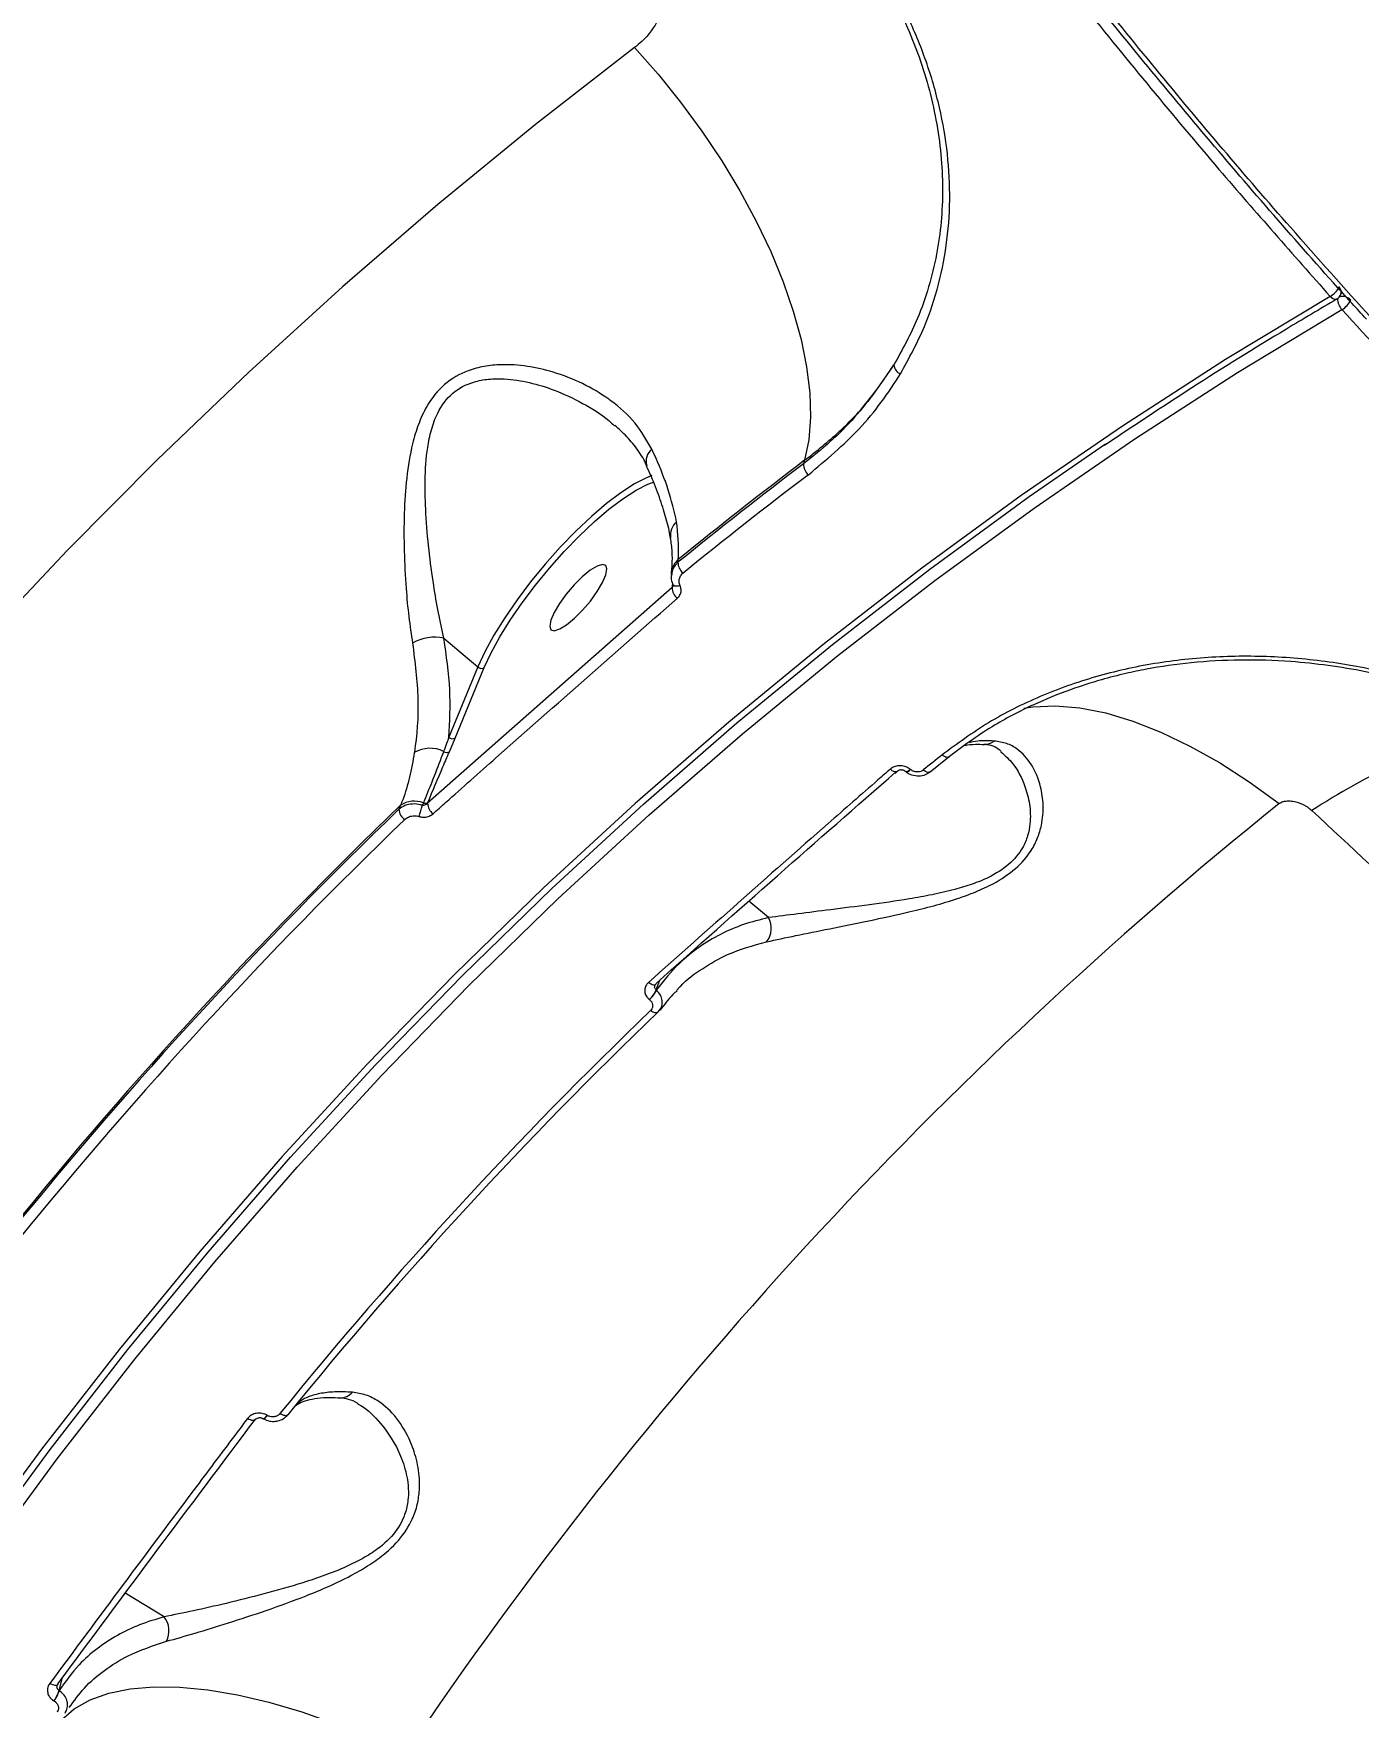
# Model space of a CAD drawing. Header units: millimetres. Extents: x -4335 to 4318, y -3792 to 3101.
# Drawn here: x 1162.6 to 1303.6, y 651.2 to 829.3 of the extents above; entities that cross this region are included whole.
import ezdxf

# ---------------------------------------------------------------- set-up
doc = ezdxf.new("R2010")
doc.units = ezdxf.units.MM
doc.layers.add('DIKOM_ОБЪЕКТ', color=7, linetype='Continuous')
doc.layers.add('DIKOM_РАЗМЕР_ОБЪЕКТА', color=7, linetype='Continuous')
doc.styles.add('style1', font='arial.ttf', dxfattribs={"width": 0.8})
doc.dimstyles.new('1-50', dxfattribs={"dimtxt": 300, "dimasz": 200, "dimexe": 100, "dimexo": 0, "dimgap": 100, "dimtad": 1, "dimtxsty": 'style1', "dimcen": 200, "dimclrd": 7, "dimclre": 7, "dimclrt": 7, "dimadec": 1, "dimazin": 2, "dimtfac": 1, "dimtmove": 0, "dimatfit": 2, "dimfxl": 0, "dimlwd": 25, "dimlwe": 18, "dimarcsym": 0})

# ---------------------------------------------------------------- blocks, each defined once
blk = doc.blocks.new('*D3')
at = {"layer": 'Defpoints', "color": 0, "transparency": 16777216}
for p in [(-2375.87, 1532.76), (1667.44, 1532.76), (-1786.5, -1525.94)]:
    blk.add_point(p, dxfattribs=at)
at = {"layer": 'DIKOM_РАЗМЕР_ОБЪЕКТА', "color": 7, "lineweight": 18, "transparency": 16777216}
for p, q in [((1667.44, 1532.76), (-2475.87, 1532.76)), ((-1786.5, -1525.94), (-2475.87, -1525.94))]:
    blk.add_line(p, q, dxfattribs=at)
at = {"layer": 'DIKOM_РАЗМЕР_ОБЪЕКТА', "color": 7, "lineweight": 25, "transparency": 16777216}
blk.add_line((-2375.87, -1325.94), (-2375.87, 1332.76), dxfattribs=at)
at = {"layer": 'DIKOM_РАЗМЕР_ОБЪЕКТА', "color": 7, "transparency": 16777216}
for points in [[(-2409.21, 1332.76), (-2342.54, 1332.76), (-2375.87, 1532.76)], [(-2409.21, -1325.94), (-2342.54, -1325.94), (-2375.87, -1525.94)]]:
    blk.add_solid(points, dxfattribs=at)
at = {"layer": 'DIKOM_РАЗМЕР_ОБЪЕКТА', "color": 7, "transparency": 16777216, "insert": (-2629.15, -119.32), "char_height": 300, "attachment_point": 5, "rotation": 90, "style": 'style1'}
blk.add_mtext('3050', dxfattribs=at)

msp = doc.modelspace()

# ---------------------------------------------------------------- linework, layer by layer
at = {"layer": 'DIKOM_ОБЪЕКТ', "color": 7, "linetype": 'Continuous', "lineweight": 15}
for p, q in [((1301.826, 801.805), (1301.747, 801.566)), ((1244.696, 783.881), (1244.575, 783.508)), ((1231.217, 773.03), (1231.246, 773.33)), ((1230.52, 771.728), (1230.545, 771.977)), ((1230.589, 770.349), (1204.571, 747.395)), ((1230.606, 770.512), (1230.589, 770.349)), ((1230.635, 770.813), (1230.606, 770.512)), ((1206.3, 764.962), (1209.931, 761.9)), ((1209.931, 761.9), (1206.837, 754.415)), ((1207.518, 754.338), (1210.612, 761.824)), ((1206.894, 752.876), (1207.518, 754.338)), ((1263.767, 753.675), (1263.818, 753.673)), ((1260.061, 752.328), (1258.057, 750.718)), ((1254.585, 750.812), (1254.32, 750.581)), ((1254.594, 750.836), (1254.576, 750.821)), ((1255.959, 750.989), (1255.939, 751.005)), ((1201.702, 747.185), (1201.53, 746.755)), ((1204.13, 747.435), (1204.025, 747.181)), ((1204.571, 747.395), (1204.604, 747.475)), ((1240.842, 735.232), (1238.756, 736.991)), ((1228.893, 727.548), (1229.292, 728.593)), ((1228.913, 727.532), (1228.893, 727.548)), ((1231.075, 727.465), (1231.419, 727.859)), ((1228.173, 726.522), (1228.193, 726.506)), ((1229.103, 725.2), (1229.263, 725.405)), ((1195.234, 684.159), (1195.294, 684.157)), ((1187.52, 682.281), (1187.498, 682.295)), ((1187.054, 681.912), (1187.032, 681.926)), ((1176.54, 660.857), (1172.413, 663.375)), ((1165.361, 653.023), (1165.733, 654.391)), ((1164.811, 651.917), (1164.834, 651.904)), ((1165.384, 653.01), (1165.361, 653.023))]:
    msp.add_line(p, q, dxfattribs=at)
at = {"layer": 'DIKOM_ОБЪЕКТ', "color": 7, "linetype": 'Continuous', "lineweight": 15, "flags": 128}
for points in [[(1226.606, 827.787), (1216.048, 819.59), (1205.683, 811.1), (1195.516, 802.323), (1185.554, 793.264), (1175.802, 783.927), (1166.266, 774.318), (1156.949, 764.441), (1147.858, 754.303), (1138.998, 743.908), (1130.373, 733.263), (1121.989, 722.374), (1113.849, 711.246), (1105.958, 699.885), (1098.321, 688.298)], [(1226.606, 827.787), (1229.11, 824.955), (1231.504, 821.987), (1233.764, 818.909), (1235.87, 815.75), (1237.803, 812.539), (1239.546, 809.305), (1241.082, 806.077), (1242.397, 802.884), (1243.479, 799.757), (1244.32, 796.724), (1244.91, 793.811), (1245.244, 791.046), (1245.32, 788.454), (1245.137, 786.059), (1244.696, 783.881)], [(1300.609, 801.318), (1289.474, 794.589), (1278.519, 787.527), (1267.75, 780.136), (1257.174, 772.422), (1246.798, 764.39), (1236.63, 756.044), (1226.675, 747.391), (1216.94, 738.435), (1207.432, 729.184), (1198.156, 719.642), (1189.12, 709.816), (1180.329, 699.713), (1171.788, 689.339), (1163.503, 678.701), (1155.48, 667.806), (1147.723, 656.661), (1140.239, 645.274), (1133.032, 633.651), (1126.106, 621.801), (1119.466, 609.732), (1113.117, 597.45)], [(1114.939, 596.664), (1121.27, 608.908), (1127.889, 620.942), (1134.794, 632.756), (1141.98, 644.344), (1149.442, 655.697), (1157.175, 666.808), (1165.174, 677.671), (1173.434, 688.276), (1181.949, 698.619), (1190.714, 708.692), (1199.724, 718.488), (1208.971, 728.001), (1218.45, 737.225), (1228.156, 746.153), (1238.081, 754.781), (1248.219, 763.101), (1258.563, 771.11), (1269.107, 778.8), (1279.844, 786.169), (1290.767, 793.21), (1301.868, 799.919)], [(1301.302, 801.018), (1301.216, 800.987), (1301.109, 800.989), (1300.99, 801.024), (1300.864, 801.093), (1300.735, 801.192), (1300.609, 801.318)], [(1114.053, 597.445), (1120.398, 609.719), (1127.034, 621.781), (1133.955, 633.624), (1141.158, 645.239), (1148.638, 656.619), (1156.389, 667.757), (1164.407, 678.645), (1172.687, 689.276), (1181.222, 699.643), (1190.008, 709.74), (1199.039, 719.559), (1208.308, 729.095), (1217.81, 738.341), (1227.539, 747.291), (1237.488, 755.939), (1247.65, 764.279), (1258.019, 772.306), (1268.588, 780.015), (1276.707, 785.629)], [(1228.43, 782.254), (1227.867, 782.029), (1226.576, 781.362), (1225.147, 780.436), (1223.61, 779.273), (1222, 777.899), (1220.351, 776.342), (1218.701, 774.638), (1217.084, 772.823), (1215.536, 770.938), (1214.092, 769.023), (1212.782, 767.122), (1211.637, 765.274), (1210.679, 763.521), (1209.931, 761.9)], [(1210.612, 761.824), (1211.337, 763.395), (1212.265, 765.095), (1213.377, 766.886), (1214.646, 768.731), (1216.047, 770.587), (1217.547, 772.415), (1219.115, 774.175), (1220.716, 775.828), (1222.315, 777.337), (1223.876, 778.67), (1225.366, 779.798), (1226.752, 780.695), (1228.004, 781.343), (1228.678, 781.605)], [(1220.197, 767.075), (1221.065, 767.94), (1221.897, 768.914), (1222.625, 769.918), (1223.19, 770.871), (1223.546, 771.695), (1223.666, 772.325), (1223.538, 772.708), (1223.174, 772.815), (1222.603, 772.635), (1221.871, 772.184), (1221.037, 771.499), (1220.169, 770.634), (1219.338, 769.66), (1218.61, 768.656), (1218.045, 767.703), (1217.688, 766.878), (1217.568, 766.249), (1217.696, 765.865), (1218.06, 765.759), (1218.631, 765.939), (1219.364, 766.39), (1220.197, 767.075)], [(1231.448, 770.542), (1231.287, 770.508), (1231.137, 770.491), (1231.002, 770.492), (1230.886, 770.511), (1230.793, 770.547), (1230.727, 770.599), (1230.696, 770.648)], [(1268.032, 757.52), (1268.983, 757.66), (1271.401, 757.764), (1273.993, 757.545), (1276.74, 757.002), (1279.619, 756.141), (1282.608, 754.967), (1285.685, 753.491), (1288.824, 751.724), (1292.002, 749.679), (1295.194, 747.372)], [(1255.414, 750.788), (1255.417, 750.786), (1255.469, 750.765), (1255.537, 750.767), (1255.622, 750.794), (1255.719, 750.844), (1255.826, 750.915), (1255.939, 751.005)], [(1255.435, 750.771), (1255.437, 750.769), (1255.489, 750.748), (1255.557, 750.751), (1255.642, 750.778), (1255.739, 750.827), (1255.846, 750.898), (1255.959, 750.989)], [(1258.057, 750.718), (1258.051, 750.713), (1257.98, 750.677), (1257.893, 750.664), (1257.792, 750.675), (1257.681, 750.709), (1257.563, 750.765), (1257.442, 750.843), (1257.319, 750.938)], [(1228.827, 728.116), (1228.799, 728.095), (1228.715, 728.063), (1228.61, 728.061), (1228.488, 728.088), (1228.355, 728.143), (1228.214, 728.225), (1228.072, 728.33)], [(1228.895, 728.241), (1228.86, 728.155), (1228.827, 728.116)], [(1229.103, 725.2), (1229.052, 725.143), (1228.981, 725.108), (1228.893, 725.094), (1228.79, 725.103), (1228.676, 725.134), (1228.553, 725.186), (1228.425, 725.258), (1228.296, 725.348)], [(1187.031, 681.926), (1187.047, 681.92), (1187.096, 681.922), (1187.158, 681.95), (1187.231, 682.004), (1187.314, 682.081), (1187.404, 682.179), (1187.498, 682.295)], [(1189.699, 682.354), (1189.651, 682.301), (1189.581, 682.267), (1189.492, 682.252), (1189.387, 682.258), (1189.268, 682.284), (1189.138, 682.329), (1189.003, 682.392), (1188.864, 682.472)], [(1186.262, 681.834), (1186.209, 681.785), (1186.122, 681.75), (1186.01, 681.741), (1185.879, 681.757), (1185.732, 681.797), (1185.575, 681.862), (1185.414, 681.947)], [(1165.208, 653.644), (1165.158, 653.598), (1165.074, 653.567), (1164.965, 653.562), (1164.836, 653.581), (1164.691, 653.624), (1164.536, 653.69), (1164.375, 653.776)], [(1165.24, 653.727), (1165.214, 653.651), (1165.208, 653.644)], [(1165.051, 649.231), (1165.58, 649.853), (1166.971, 651.052), (1168.668, 652.015), (1170.656, 652.735), (1172.92, 653.206), (1175.443, 653.425), (1178.205, 653.39), (1181.184, 653.1), (1184.358, 652.559), (1187.701, 651.771), (1191.188, 650.741), (1194.791, 649.478), (1198.483, 647.992), (1202.234, 646.293)]]:
    msp.add_lwpolyline(points, dxfattribs=at)
at = {"layer": 'DIKOM_ОБЪЕКТ', "color": 7, "linetype": 'Continuous', "lineweight": 15}
for centre, radius, start, end in [((1299.495, 803.312), 2.284, 299.19384, 334.28543), ((1300.797, 801.881), 1, 300.31433, 341.63925), ((1301, 801.777), 0.775, 344.22464, 44.56645), ((1303.023, 801.055), 1.621, 178.95084, 224.52975), ((1301.938, 800.131), 1.178, 42.34553, 107.94399), ((1300.764, 801.894), 2.263, 299.20103, 334.64565), ((1255.244, 794.063), 1.046, 180.99029, 250.29928), ((1229.478, 783.765), 1.654, 128.63355, 196.46018), ((1529.855, 406.544), 472.968, 127.07876, 129.14984), ((1529.785, 406.159), 473.009, 127.0829, 129.1395), ((1529.548, 405.988), 471.76, 127.08251, 129.13995), ((1246.022, 783.453), 1.447, 177.82888, 230.12491), ((1232.346, 775.882), 1.932, 131.11176, 188.65748), ((1232.624, 771.757), 2.091, 131.21563, 173.98748), ((1232.649, 773.015), 1.432, 179.39057, 231.88542), ((1231.986, 770.351), 1.397, 180.09352, 233.88989), ((1205.313, 760.536), 4.535, 77.43647, 120.9943), ((1210.324, 762.326), 0.579, 227.29794, 299.8179), ((1207.23, 754.84), 0.579, 227.29048, 299.82536), ((1263.843, 755.347), 1.674, 269.16682, 307.53625), ((1204.845, 749.964), 3.283, 64.00125, 120.81534), ((1206.62, 753.372), 0.567, 233.67098, 298.97358), ((1542.947, 397.692), 454.275, 128.63367, 128.95826), ((1335.53, 690.678), 66.992, 114.52709, 123.37748), ((1254.361, 751.499), 0.711, 220.76001, 287.60063), ((1546.409, 388.644), 497.367, 133.87304, 140.91913), ((1546.132, 388.518), 497.075, 133.88858, 140.90345), ((1202.927, 746.831), 1.398, 183.10981, 236.00179), ((1203.149, 745.056), 2.573, 67.58385, 124.19828), ((1581.65, 390.64), 457.509, 128.7645, 146.02762), ((968.088, 817.103), 246.08, 343.20418, 343.49244), ((1204.328, 747.914), 0.518, 247.46825, 302.15434), ((1206.014, 747.455), 1.444, 182.40218, 233.99212), ((1545.99, 388.223), 495.983, 133.88876, 140.90339), ((1238.874, 734.093), 2.274, 321.15647, 30.0679), ((1226.357, 728.563), 2.731, 311.65989, 338.19449), ((1226.376, 728.548), 2.733, 311.67154, 338.19044), ((1554.787, 385.512), 471.258, 133.85264, 140.93944), ((1555.361, 385.607), 470.921, 133.8527, 140.93946), ((1195.293, 685.846), 1.689, 270.03194, 319.36147), ((1186.9, 682.586), 0.691, 282.91832, 333.82229), ((1174.677, 659.365), 2.386, 332.18766, 38.69053), ((1162.106, 653.952), 3.385, 323.03606, 344.05893), ((1162.129, 653.939), 3.385, 323.04044, 344.06073)]:
    msp.add_arc(centre, radius, start, end, dxfattribs=at)
for points, knots in [([(1137.017, 1372.013), (1135.04, 1369.258), (1130.682, 1363.184), (1124.894, 1352.51), (1119.477, 1340.295), (1114.891, 1327.083), (1111.128, 1312.975), (1108.214, 1298.026), (1106.165, 1282.277), (1105.002, 1265.738), (1104.708, 1248.452), (1105.279, 1230.479), (1106.707, 1211.905), (1108.99, 1192.815), (1112.089, 1173.503), (1115.978, 1154.016), (1120.599, 1134.406), (1125.982, 1114.488), (1132.102, 1094.347), (1138.934, 1074.072), (1146.559, 1053.46), (1155.013, 1032.537), (1164.298, 1011.34), (1174.275, 990.194), (1184.895, 969.197), (1196.109, 948.448), (1207.889, 928.014), (1220.226, 907.936), (1233.088, 888.239), (1246.43, 868.984), (1260.19, 850.253), (1274.308, 832.152), (1287.793, 815.811), (1296.654, 805.79), (1300.609, 801.318)], [0, 0, 0, 0, 0.0263641, 0.0581175, 0.0899708, 0.1218753, 0.1537796, 0.1856332, 0.2173865, 0.2491397, 0.2809932, 0.3128977, 0.3448021, 0.3766554, 0.4084088, 0.4389919, 0.4696644, 0.5003823, 0.5311002, 0.5617727, 0.5923557, 0.6241091, 0.6559627, 0.6878671, 0.7197716, 0.7516251, 0.7833785, 0.815132, 0.8469855, 0.8788899, 0.9107944, 0.942648, 0.9744014, 1, 1, 1, 1]), ([(1304.461, 798.908), (1303.449, 800.016), (1299.994, 803.799), (1294.157, 810.447), (1286.966, 818.823), (1279.872, 827.351), (1272.884, 835.997), (1266.001, 844.767), (1259.222, 853.662), (1252.543, 862.686), (1245.962, 871.84), (1239.477, 881.128), (1233.087, 890.552), (1226.789, 900.114), (1220.582, 909.82), (1214.472, 919.659), (1208.479, 929.599), (1202.627, 939.6), (1196.934, 949.634), (1191.402, 959.697), (1186.027, 969.792), (1180.808, 979.924), (1175.741, 990.095), (1170.827, 1000.309), (1166.063, 1010.567), (1161.449, 1020.873), (1156.983, 1031.231), (1152.666, 1041.638), (1148.51, 1052.067), (1144.532, 1062.476), (1140.748, 1072.827), (1137.16, 1083.109), (1133.767, 1093.327), (1130.567, 1103.484), (1127.558, 1113.585), (1124.739, 1123.632), (1122.11, 1133.628), (1119.67, 1143.576), (1117.419, 1153.478), (1115.356, 1163.337), (1113.485, 1173.134), (1111.814, 1182.831), (1110.352, 1192.389), (1109.1, 1201.791), (1108.057, 1211.039), (1107.223, 1220.137), (1106.596, 1229.089), (1106.177, 1237.897), (1105.964, 1246.565), (1105.959, 1255.093), (1106.161, 1263.485), (1106.571, 1271.744), (1107.189, 1279.857), (1108.013, 1287.8), (1109.041, 1295.538), (1110.27, 1303.052), (1111.7, 1310.34), (1113.33, 1317.406), (1115.161, 1324.251), (1117.192, 1330.879), (1119.425, 1337.292), (1121.86, 1343.49), (1124.497, 1349.475), (1127.339, 1355.248), (1130.381, 1360.811), (1133.629, 1366.127), (1136.239, 1370.088), (1137.825, 1372.188), (1138.202, 1372.686)], [0, 0, 0, 0, 0.0064579, 0.0220536, 0.0376537, 0.0531764, 0.0686275, 0.0840244, 0.099385, 0.1147266, 0.1300668, 0.1454198, 0.1608006, 0.1762268, 0.1917158, 0.2072851, 0.2228892, 0.2384362, 0.2539061, 0.2693167, 0.2846857, 0.3000308, 0.3153693, 0.3307171, 0.3460876, 0.3614984, 0.376967, 0.3925107, 0.4081175, 0.4236983, 0.4391916, 0.4546206, 0.4700027, 0.4853558, 0.5006973, 0.5160447, 0.5314098, 0.5468098, 0.5622626, 0.5777855, 0.5933872, 0.6089872, 0.6245089, 0.6399613, 0.6553617, 0.6707279, 0.6860772, 0.7014273, 0.7167915, 0.7321854, 0.7476265, 0.763132, 0.7787193, 0.7943265, 0.809879, 0.825356, 0.8407746, 0.8561523, 0.8715059, 0.8868529, 0.9022085, 0.9175857, 0.9330015, 0.9484726, 0.964016, 0.9796082, 0.9951626, 1, 1, 1, 1]), ([(1305.013, 798.99), (1302.139, 802.189), (1294.397, 810.807), (1281.994, 825.44), (1267.924, 843), (1254.071, 861.346), (1240.491, 880.434), (1227.24, 900.218), (1214.609, 920.261), (1202.627, 940.488), (1191.308, 960.822), (1180.467, 981.594), (1170.164, 1002.751), (1160.448, 1024.225), (1151.534, 1045.544), (1143.433, 1066.639), (1136.139, 1087.447), (1129.533, 1108.306), (1123.668, 1129.144), (1118.583, 1149.888), (1114.391, 1170.081), (1111.085, 1189.665), (1108.638, 1208.6), (1107.011, 1227.194), (1106.246, 1245.365), (1106.366, 1263.04), (1107.368, 1279.829), (1109.229, 1295.695), (1111.905, 1310.622), (1115.441, 1324.856), (1119.865, 1338.307), (1125.162, 1350.939), (1131.037, 1361.877), (1135.523, 1369.125), (1138.064, 1372.345), (1138.46, 1372.848)], [0, 0, 0, 0, 0.0184092, 0.0495957, 0.0808061, 0.1119926, 0.1440849, 0.1762035, 0.2082958, 0.2394823, 0.2706928, 0.3018793, 0.3339715, 0.36609, 0.3981823, 0.4293688, 0.4605793, 0.4917658, 0.5238581, 0.5559766, 0.588069, 0.6192554, 0.6504658, 0.6816524, 0.7137447, 0.7458632, 0.7779554, 0.8091418, 0.8403524, 0.8715386, 0.903631, 0.9357495, 0.9678418, 0.9949849, 1, 1, 1, 1]), ([(1254.891, 793.078), (1255.799, 794.733), (1257.474, 797.784), (1259.033, 802.611), (1259.944, 807.321), (1260.236, 812.166), (1259.907, 817.091), (1258.985, 822.039), (1257.488, 826.97), (1255.406, 831.819), (1252.832, 836.555), (1250.701, 839.546), (1249.637, 841.039)], [0, 0, 0, 0, 0.1166806, 0.2150838, 0.3137968, 0.4122007, 0.5100606, 0.6082264, 0.7060846, 0.8039536, 0.9021323, 1, 1, 1, 1]), ([(1228.297, 839.255), (1228.818, 838.377), (1229.878, 836.591), (1230.106, 833.576), (1229.302, 830.745), (1227.918, 828.852), (1226.87, 828.002), (1226.606, 827.787)], [0, 0, 0, 0, 0.2187108, 0.4447838, 0.6794111, 0.9191994, 1, 1, 1, 1]), ([(1252.794, 835.377), (1253.011, 835.051), (1253.982, 833.595), (1255.246, 830.846), (1257.243, 826.105), (1258.56, 821.248), (1259.246, 816.415), (1259.483, 811.601), (1259.051, 806.865), (1257.936, 802.317), (1256.56, 798.329), (1255.092, 795.667), (1254.198, 794.045)], [0, 0, 0, 0, 0.0245006, 0.1094523, 0.1944032, 0.3594913, 0.4444743, 0.5294595, 0.6956373, 0.7811805, 0.8667249, 1, 1, 1, 1]), ([(1301.302, 801.018), (1299.516, 799.963), (1294.334, 796.902), (1286.069, 791.773), (1279.691, 787.522), (1276.607, 785.467)], [0, 0, 0, 0, 0.2135507, 0.6197664, 1, 1, 1, 1]), ([(1301.868, 799.919), (1304.753, 796.754), (1312.525, 788.23), (1325.371, 774.966), (1340.401, 760.371), (1355.704, 746.504), (1371.231, 733.432), (1386.933, 721.224), (1402.467, 710.148), (1417.78, 700.215), (1432.831, 691.412), (1447.865, 683.595), (1462.827, 676.836), (1477.663, 671.183), (1492.046, 666.761), (1505.935, 663.56), (1519.312, 661.522), (1532.364, 660.681), (1543.365, 660.813), (1549.815, 661.73), (1552.199, 662.068)], [0, 0, 0, 0, 0.0339249, 0.0913935, 0.1489063, 0.206375, 0.2655127, 0.3246986, 0.3838366, 0.4413051, 0.4988178, 0.5562864, 0.6154243, 0.6746103, 0.733748, 0.7912158, 0.8487281, 0.9061958, 0.9653328, 1, 1, 1, 1]), ([(1228.445, 785.057), (1227.886, 786.028), (1226.768, 787.973), (1224.951, 789.575), (1223.067, 790.95), (1221.106, 792.112), (1218.158, 793.265), (1215.213, 793.944), (1212.729, 794.115), (1210.601, 793.911), (1208.521, 793.37), (1206.274, 792.094), (1204.578, 789.958), (1203.566, 787.73), (1202.813, 785.192), (1202.295, 782.008), (1202.055, 778.153), (1202.052, 774.196), (1202.25, 770.512), (1202.555, 767.219), (1202.837, 765.355), (1202.978, 764.424)], [0, 0, 0, 0, 0.07269, 0.1455236, 0.1511318, 0.2173299, 0.2835402, 0.3377159, 0.3918163, 0.4254875, 0.45911, 0.5134523, 0.5679366, 0.6044946, 0.6411215, 0.7029632, 0.7649112, 0.830904, 0.8968713, 0.9484533, 1, 1, 1, 1]), ([(1206.3, 764.962), (1206.104, 765.855), (1205.71, 767.656), (1205.177, 770.803), (1204.701, 774.334), (1204.369, 778.085), (1204.266, 781.754), (1204.456, 784.75), (1204.941, 787.154), (1205.684, 789.206), (1207.119, 791.162), (1209.162, 792.208), (1211.076, 792.555), (1213.08, 792.58), (1215.447, 792.209), (1218.277, 791.338), (1221.115, 789.976), (1223.29, 788.679), (1224.263, 787.739), (1224.466, 787.543)], [0, 0, 0, 0, 0.0607522, 0.1225081, 0.2000887, 0.2790588, 0.3502622, 0.4229008, 0.4632086, 0.5045134, 0.5632001, 0.6218073, 0.6588664, 0.6968706, 0.7589789, 0.8223463, 0.9001035, 0.9792045, 1, 1, 1, 1]), ([(1254.198, 794.045), (1252.882, 792.131), (1250.89, 789.233), (1247.478, 785.832), (1245.543, 784.283), (1244.575, 783.508)], [0, 0, 0, 0, 0.4928102, 0.7464058, 1, 1, 1, 1]), ([(1244.696, 783.881), (1245.967, 784.883), (1248.466, 786.853), (1251.653, 790.273), (1253.346, 792.782), (1254.198, 794.045)], [0, 0, 0, 0, 0.3395437, 0.6677623, 1, 1, 1, 1]), ([(1245.094, 782.343), (1246.971, 783.915), (1249.813, 786.298), (1252.907, 790.029), (1254.23, 792.062), (1254.891, 793.078)], [0, 0, 0, 0, 0.4927602, 0.7463776, 1, 1, 1, 1]), ([(1227.888, 783.281), (1227.876, 783.315), (1227.664, 783.899), (1226.975, 784.95), (1225.881, 786.371), (1224.941, 787.192), (1224.499, 787.578)], [0, 0, 0, 0, 0.0205114, 0.3501753, 0.6943158, 1, 1, 1, 1]), ([(1231.076, 777.338), (1230.809, 778.474), (1230.316, 780.574), (1229.258, 783.271), (1228.593, 784.733), (1228.445, 785.057)], [0, 0, 0, 0, 0.4786826, 0.8843738, 1, 1, 1, 1]), ([(1230.413, 775.615), (1230.398, 775.725), (1230.301, 776.404), (1229.929, 777.847), (1229.264, 779.939), (1228.57, 781.77), (1228.032, 782.93), (1227.866, 783.288)], [0, 0, 0, 0, 0.0525219, 0.3237941, 0.5984062, 0.8761279, 1, 1, 1, 1]), ([(1231.246, 773.33), (1231.257, 773.468), (1231.35, 774.643), (1231.205, 776.075), (1231.076, 777.338)], [0, 0, 0, 0, 0.1178543, 1, 1, 1, 1]), ([(1230.535, 772.005), (1230.56, 772.259), (1230.623, 772.911), (1230.638, 774.172), (1230.495, 775.122), (1230.424, 775.592)], [0, 0, 0, 0, 0.2446294, 0.6255772, 1, 1, 1, 1]), ([(1231.217, 773.03), (1231.141, 772.959), (1230.882, 772.718), (1230.589, 772.251), (1230.554, 771.824), (1230.539, 771.64)], [0, 0, 0, 0, 0.1901178, 0.6514497, 1, 1, 1, 1]), ([(1230.71, 770.654), (1230.679, 770.716), (1230.524, 771.019), (1230.523, 771.361), (1230.523, 771.633)], [0, 0, 0, 0, 0.2032267, 1, 1, 1, 1]), ([(1231.448, 770.542), (1231.403, 770.686), (1231.311, 770.973), (1231.386, 771.405), (1231.564, 771.708), (1231.72, 771.847), (1231.765, 771.888)], [0, 0, 0, 0, 0.2927632, 0.5851138, 0.8788643, 1, 1, 1, 1]), ([(1230.708, 770.562), (1230.705, 770.534), (1230.699, 770.461), (1230.646, 770.393), (1230.601, 770.358), (1230.589, 770.349)], [0, 0, 0, 0, 0.3207103, 0.8343402, 1, 1, 1, 1]), ([(1230.711, 770.562), (1230.713, 770.565), (1230.719, 770.578), (1230.705, 770.619), (1230.695, 770.649)], [0, 0, 0, 0, 0.2683626, 1, 1, 1, 1]), ([(1231.163, 769.223), (1231.197, 769.255), (1231.339, 769.388), (1231.51, 769.68), (1231.586, 770.112), (1231.494, 770.399), (1231.448, 770.542)], [0, 0, 0, 0, 0.0964054, 0.3985571, 0.6991043, 1, 1, 1, 1]), ([(1205.165, 746.287), (1205.61, 746.684), (1207.836, 748.667), (1216.52, 756.387), (1224.728, 763.582), (1231.163, 769.223)], [0, 0, 0, 0, 0.0512258, 0.2561276, 1, 1, 1, 1]), ([(1202.978, 764.424), (1203.231, 762.421), (1203.744, 758.357), (1203.452, 754.607), (1203.165, 752.794), (1203.164, 752.784)], [0, 0, 0, 0, 0.4913951, 0.9970679, 1, 1, 1, 1]), ([(1206.837, 754.415), (1206.929, 756.078), (1207.114, 759.439), (1206.573, 763.109), (1206.3, 764.962)], [0, 0, 0, 0, 0.4947664, 1, 1, 1, 1]), ([(1331.568, 749.729), (1329.887, 750.933), (1326.527, 753.339), (1320.825, 756.398), (1314.755, 758.973), (1308.363, 760.971), (1301.769, 762.347), (1295.086, 763.055), (1288.422, 763.071), (1281.886, 762.373), (1275.597, 760.963), (1269.67, 758.844), (1264.146, 756.093), (1260.933, 753.732), (1259.325, 752.551)], [0, 0, 0, 0, 0.0836189, 0.1671661, 0.2504175, 0.3338525, 0.4173036, 0.500489, 0.5837383, 0.6671387, 0.7504578, 0.8333963, 0.9166283, 1, 1, 1, 1]), ([(1331.091, 749.564), (1329.71, 750.563), (1327.152, 752.415), (1323.247, 754.667), (1319.877, 756.353), (1317.038, 757.59), (1314.527, 758.563), (1310.425, 759.979), (1304.4, 761.55), (1297.287, 762.516), (1291.065, 762.707), (1285.921, 762.421), (1281.876, 761.843), (1278.718, 761.185), (1276.009, 760.491), (1272.702, 759.433), (1268.771, 757.82), (1264.315, 755.504), (1261.481, 753.41), (1259.954, 752.281)], [0, 0, 0, 0, 0.0701642, 0.1300404, 0.1790725, 0.2176561, 0.2497525, 0.2823895, 0.3831963, 0.484392, 0.552456, 0.6195539, 0.6819591, 0.7112018, 0.746418, 0.7928001, 0.8502711, 0.9192621, 1, 1, 1, 1]), ([(1206.837, 754.415), (1206.759, 754.196), (1206.582, 753.699), (1206.391, 753.196), (1206.284, 752.915)], [0, 0, 0, 0, 0.4403114, 1, 1, 1, 1]), ([(1240.646, 732.666), (1241.649, 732.879), (1243.657, 733.305), (1247.369, 734.065), (1251.463, 734.878), (1255.242, 735.692), (1258.433, 736.484), (1260.781, 737.178), (1262.907, 737.954), (1265.066, 738.949), (1267.249, 740.396), (1268.745, 742.146), (1269.531, 743.721), (1270.013, 745.376), (1270.144, 747.242), (1269.8, 749.488), (1268.918, 751.611), (1267.587, 753.06), (1266.209, 753.824), (1265.311, 753.954), (1264.863, 754.02)], [0, 0, 0, 0, 0.0727746, 0.1456246, 0.2220854, 0.2985166, 0.3409264, 0.3832921, 0.4164825, 0.4496108, 0.4986436, 0.5477894, 0.580845, 0.6139663, 0.6710828, 0.7283179, 0.8132038, 0.898076, 0.9490492, 1, 1, 1, 1]), ([(1263.828, 753.61), (1263.503, 753.628), (1262.71, 753.674), (1262.098, 753.578), (1261.737, 753.521)], [0, 0, 0, 0, 0.4095945, 1, 1, 1, 1]), ([(1264.863, 754.02), (1264.255, 754.042), (1263.284, 754.078), (1262.49, 753.903), (1262.193, 753.838)], [0, 0, 0, 0, 0.6255715, 1, 1, 1, 1]), ([(1265.603, 752.912), (1265.453, 753.037), (1265.057, 753.368), (1264.493, 753.596), (1263.951, 753.634), (1263.76, 753.647)], [0, 0, 0, 0, 0.2819818, 0.7460842, 1, 1, 1, 1]), ([(1203.164, 752.784), (1203.011, 751.907), (1202.705, 750.147), (1202.164, 748.346), (1201.778, 747.375), (1201.702, 747.185)], [0, 0, 0, 0, 0.4438919, 0.8911198, 1, 1, 1, 1]), ([(1206.284, 752.915), (1206.2, 752.694), (1205.779, 751.59), (1205.073, 749.755), (1204.429, 748.172), (1204.13, 747.435)], [0, 0, 0, 0, 0.1178883, 0.5894876, 1, 1, 1, 1]), ([(1204.604, 747.475), (1205.132, 748.741), (1205.877, 750.528), (1206.665, 752.346), (1206.894, 752.876)], [0, 0, 0, 0, 0.7088233, 1, 1, 1, 1]), ([(1265.569, 752.871), (1266.019, 752.472), (1267.081, 751.53), (1268.082, 749.546), (1268.68, 747.336), (1268.766, 745.536), (1268.467, 743.943), (1267.868, 742.47), (1266.559, 740.844), (1264.537, 739.58), (1262.517, 738.765), (1260.497, 738.158), (1258.246, 737.648), (1255.175, 737.099), (1251.506, 736.582), (1247.525, 736.081), (1243.863, 735.623), (1241.857, 735.363), (1240.842, 735.232)], [0, 0, 0, 0, 0.0733832, 0.1734001, 0.2380858, 0.3040305, 0.3401716, 0.3772036, 0.4301179, 0.4829527, 0.5191378, 0.5563784, 0.6043257, 0.6529738, 0.7407543, 0.8304561, 0.9142605, 1, 1, 1, 1]), ([(1259.953, 752.288), (1259.904, 752.282), (1259.794, 752.27), (1259.569, 752.362), (1259.407, 752.488), (1259.325, 752.551)], [0, 0, 0, 0, 0.2946709, 0.6473501, 1, 1, 1, 1]), ([(1260.11, 752.383), (1260.077, 752.338), (1260.038, 752.286), (1259.964, 752.288), (1259.953, 752.288)], [0, 0, 0, 0, 0.858967, 1, 1, 1, 1]), ([(1253.822, 751.035), (1253.379, 750.649), (1251.168, 748.723), (1242.607, 741.242), (1234.45, 733.996), (1228.072, 728.33)], [0, 0, 0, 0, 0.0517114, 0.2585542, 1, 1, 1, 1]), ([(1228.895, 728.241), (1233.201, 732.074), (1241.725, 739.661), (1250.205, 747.067), (1254.402, 750.732)], [0, 0, 0, 0, 0.5051685, 1, 1, 1, 1]), ([(1255.939, 751.005), (1255.857, 751.065), (1255.644, 751.22), (1255.217, 751.373), (1254.703, 751.409), (1254.203, 751.304), (1253.949, 751.124), (1253.822, 751.035)], [0, 0, 0, 0, 0.1342647, 0.3469881, 0.5632564, 0.7817481, 1, 1, 1, 1]), ([(1255.412, 750.786), (1255.387, 750.806), (1255.331, 750.851), (1255.201, 750.908), (1255.046, 750.943), (1254.883, 750.947), (1254.734, 750.916), (1254.632, 750.868), (1254.607, 750.843), (1254.598, 750.834)], [0, 0, 0, 0, 0.1173504, 0.254625, 0.3962281, 0.5484427, 0.7047151, 0.8872221, 1, 1, 1, 1]), ([(1255.443, 750.764), (1255.436, 750.77), (1255.427, 750.778), (1255.417, 750.786), (1255.415, 750.787)], [0, 0, 0, 0, 0.7868609, 1, 1, 1, 1]), ([(1258.048, 750.727), (1257.884, 750.612), (1257.528, 750.363), (1256.83, 750.245), (1256.099, 750.366), (1255.618, 750.588), (1255.439, 750.769), (1255.436, 750.772)], [0, 0, 0, 0, 0.2152956, 0.4659587, 0.7260004, 0.994821, 1, 1, 1, 1]), ([(1257.319, 750.938), (1257.318, 750.937), (1257.241, 750.875), (1257.063, 750.776), (1256.787, 750.722), (1256.499, 750.735), (1256.215, 750.81), (1256.042, 750.931), (1255.959, 750.989)], [0, 0, 0, 0, 0.0043201, 0.2198097, 0.4355645, 0.5682531, 0.7938062, 1, 1, 1, 1]), ([(1204.025, 747.181), (1203.952, 747.203), (1203.606, 747.304), (1202.956, 747.357), (1202.14, 747.196), (1201.733, 746.902), (1201.53, 746.755)], [0, 0, 0, 0, 0.081378, 0.385775, 0.6937376, 1, 1, 1, 1]), ([(1203.67, 745.995), (1203.698, 745.987), (1203.891, 745.932), (1204.27, 745.901), (1204.776, 746.006), (1205.035, 746.194), (1205.165, 746.287)], [0, 0, 0, 0, 0.0524083, 0.3650415, 0.6827529, 1, 1, 1, 1]), ([(1204.571, 747.395), (1204.522, 747.348), (1204.425, 747.255), (1204.242, 747.179), (1204.104, 747.167), (1204.035, 747.179), (1204.025, 747.181)], [0, 0, 0, 0, 0.3344632, 0.6548827, 0.9517185, 1, 1, 1, 1]), ([(1295.194, 747.372), (1295.271, 747.423), (1295.432, 747.53), (1295.83, 747.643), (1296.351, 747.672), (1297.142, 747.55), (1297.774, 747.282), (1298.324, 746.928), (1298.535, 746.743), (1298.674, 746.62)], [0, 0, 0, 0, 0.0767374, 0.160522, 0.3173985, 0.4661236, 0.7624955, 0.842828, 1, 1, 1, 1]), ([(1298.674, 746.62), (1302.769, 742.796), (1310.959, 735.146), (1323.354, 724.466), (1335.802, 714.402), (1348.721, 704.715), (1362.036, 695.545), (1375.696, 687.028), (1389.359, 679.418), (1402.978, 672.788), (1416.503, 667.191), (1429.5, 662.805), (1441.943, 659.586), (1453.825, 657.454), (1465.463, 656.376), (1476.501, 656.285), (1483.453, 657.124), (1486.761, 657.523)], [0, 0, 0, 0, 0.0617808, 0.1235615, 0.1859573, 0.2483531, 0.31733, 0.3863603, 0.4553366, 0.5263463, 0.5974147, 0.6684231, 0.7352301, 0.8020875, 0.8688936, 0.9376277, 1, 1, 1, 1]), ([(1202.145, 745.672), (1202.27, 745.769), (1202.521, 745.965), (1203.02, 746.085), (1203.416, 746.065), (1203.626, 746.007), (1203.67, 745.995)], [0, 0, 0, 0, 0.3077288, 0.6158465, 0.9190882, 1, 1, 1, 1]), ([(1240.842, 735.232), (1239.95, 735.009), (1238.166, 734.564), (1235.697, 733.492), (1233.41, 732.111), (1231.05, 730.212), (1229.697, 728.515), (1228.913, 727.532)], [0, 0, 0, 0, 0.1825594, 0.36512, 0.5530344, 0.7409438, 1, 1, 1, 1]), ([(1231.419, 727.859), (1231.438, 727.881), (1232.121, 728.669), (1233.806, 729.837), (1236.758, 731.601), (1239.214, 732.274), (1240.646, 732.666)], [0, 0, 0, 0, 0.008408, 0.2983376, 0.5911251, 1, 1, 1, 1]), ([(1228.072, 728.33), (1227.969, 728.217), (1227.763, 727.99), (1227.652, 727.557), (1227.711, 727.12), (1227.906, 726.763), (1228.098, 726.589), (1228.173, 726.522)], [0, 0, 0, 0, 0.2182533, 0.4367581, 0.653028, 0.8657538, 1, 1, 1, 1]), ([(1228.893, 727.548), (1228.868, 727.57), (1228.802, 727.624), (1228.741, 727.752), (1228.726, 727.905), (1228.761, 728), (1228.776, 728.041)], [0, 0, 0, 0, 0.1801393, 0.4666885, 0.7671351, 1, 1, 1, 1]), ([(1228.829, 728.115), (1228.823, 728.111), (1228.782, 728.079), (1228.772, 728.056), (1228.772, 728.044), (1228.771, 728.043)], [0, 0, 0, 0, 0.1398649, 0.9222073, 1, 1, 1, 1]), ([(1229.263, 725.405), (1229.304, 725.455), (1229.466, 725.648), (1229.55, 726.007), (1229.542, 726.491), (1229.383, 726.978), (1229.115, 727.343), (1228.937, 727.51), (1228.913, 727.532)], [0, 0, 0, 0, 0.0856328, 0.3337837, 0.4767071, 0.7206342, 0.9625064, 1, 1, 1, 1]), ([(1231.123, 727.459), (1230.975, 727.324), (1230.301, 726.712), (1229.746, 725.956), (1229.313, 725.366)], [0, 0, 0, 0, 0.2201603, 1, 1, 1, 1]), ([(1228.193, 726.506), (1228.205, 726.496), (1228.298, 726.419), (1228.44, 726.247), (1228.525, 726.009), (1228.532, 725.766), (1228.468, 725.543), (1228.35, 725.408), (1228.296, 725.348)], [0, 0, 0, 0, 0.0340076, 0.2522653, 0.4705203, 0.5979382, 0.8193115, 1, 1, 1, 1]), ([(1176.788, 658.252), (1177.78, 658.529), (1179.766, 659.085), (1183.394, 660.212), (1187.37, 661.502), (1191.006, 662.817), (1194.044, 664.069), (1196.252, 665.123), (1198.218, 666.245), (1200.171, 667.615), (1202.053, 669.482), (1203.187, 671.589), (1203.645, 673.412), (1203.783, 675.285), (1203.522, 677.357), (1202.693, 679.813), (1201.333, 682.118), (1199.639, 683.688), (1198.032, 684.524), (1197.06, 684.672), (1196.574, 684.746)], [0, 0, 0, 0, 0.0727746, 0.1456242, 0.2220852, 0.2985163, 0.3409258, 0.3832926, 0.4164824, 0.4496104, 0.4986429, 0.547788, 0.5808446, 0.6139661, 0.6710827, 0.7283171, 0.8132032, 0.8980762, 0.9490483, 1, 1, 1, 1]), ([(1195.29, 684.106), (1194.933, 684.128), (1194.017, 684.185), (1192.826, 684.096), (1191.716, 683.884), (1190.926, 683.588), (1190.62, 683.366), (1190.48, 683.265)], [0, 0, 0, 0, 0.1433226, 0.3668582, 0.5896336, 0.8128269, 1, 1, 1, 1]), ([(1196.574, 684.746), (1195.936, 684.773), (1194.661, 684.826), (1193.063, 684.628), (1191.734, 684.257), (1191.097, 683.833), (1190.796, 683.634)], [0, 0, 0, 0, 0.2534323, 0.5068612, 0.7677212, 1, 1, 1, 1]), ([(1197.188, 683.499), (1197.172, 683.511), (1196.836, 683.771), (1196.208, 684.013), (1195.546, 684.098), (1195.232, 684.139)], [0, 0, 0, 0, 0.0252889, 0.5383503, 1, 1, 1, 1]), ([(1197.144, 683.52), (1197.163, 683.511), (1197.966, 683.119), (1199.386, 681.764), (1201.006, 679.576), (1202.064, 677.195), (1202.525, 675.243), (1202.554, 673.47), (1202.257, 671.789), (1201.284, 669.846), (1199.526, 668.196), (1197.678, 667.034), (1195.786, 666.101), (1193.641, 665.25), (1190.68, 664.26), (1187.103, 663.258), (1183.188, 662.29), (1179.564, 661.459), (1177.555, 661.059), (1176.54, 660.857)], [0, 0, 0, 0, 0.0023183, 0.0972692, 0.1947076, 0.2577256, 0.3219697, 0.3571806, 0.3932571, 0.4448066, 0.4962802, 0.5315336, 0.5678129, 0.6145252, 0.6619188, 0.7474361, 0.8348254, 0.9164703, 1, 1, 1, 1]), ([(1187.498, 682.295), (1187.405, 682.343), (1187.167, 682.466), (1186.72, 682.549), (1186.209, 682.495), (1185.738, 682.295), (1185.522, 682.063), (1185.414, 681.947)], [0, 0, 0, 0, 0.1342466, 0.3469668, 0.5632571, 0.7817501, 1, 1, 1, 1]), ([(1187.018, 681.978), (1187.2, 681.883), (1187.582, 681.683), (1188.161, 681.622), (1188.727, 681.698), (1189.261, 681.907), (1189.553, 682.205), (1189.699, 682.354)], [0, 0, 0, 0, 0.2044367, 0.4300772, 0.5634013, 0.7802863, 1, 1, 1, 1]), ([(1188.864, 682.472), (1188.863, 682.47), (1188.799, 682.393), (1188.643, 682.257), (1188.382, 682.152), (1188.097, 682.113), (1187.805, 682.141), (1187.612, 682.236), (1187.52, 682.281)], [0, 0, 0, 0, 0.0043932, 0.2198349, 0.4355888, 0.5682558, 0.793829, 1, 1, 1, 1]), ([(1185.414, 681.947), (1185.053, 681.467), (1183.244, 679.065), (1176.243, 669.752), (1169.583, 660.786), (1164.375, 653.776)], [0, 0, 0, 0, 0.0517101, 0.2585531, 1, 1, 1, 1]), ([(1165.24, 653.727), (1168.755, 658.466), (1175.786, 667.945), (1182.794, 677.264), (1186.299, 681.924)], [0, 0, 0, 0, 0.4999183, 1, 1, 1, 1]), ([(1187.03, 681.924), (1187, 681.941), (1186.934, 681.979), (1186.796, 682.013), (1186.642, 682.019), (1186.491, 681.99), (1186.361, 681.931), (1186.288, 681.87), (1186.269, 681.84), (1186.264, 681.833)], [0, 0, 0, 0, 0.1209593, 0.2623848, 0.4090043, 0.5665531, 0.7349951, 0.9327798, 1, 1, 1, 1]), ([(1176.54, 660.857), (1175.657, 660.59), (1173.893, 660.058), (1171.513, 658.908), (1169.361, 657.49), (1167.205, 655.596), (1166.052, 653.959), (1165.384, 653.01)], [0, 0, 0, 0, 0.1825586, 0.365121, 0.5530303, 0.7409437, 1, 1, 1, 1]), ([(1166.456, 651.209), (1166.963, 651.921), (1168.017, 653.4), (1170.155, 655.205), (1172.967, 656.994), (1175.381, 657.789), (1176.788, 658.252)], [0, 0, 0, 0, 0.2133844, 0.4433807, 0.6756479, 1, 1, 1, 1]), ([(1164.375, 653.776), (1164.295, 653.64), (1164.135, 653.369), (1164.107, 652.9), (1164.246, 652.457), (1164.504, 652.12), (1164.725, 651.974), (1164.811, 651.917)], [0, 0, 0, 0, 0.2182529, 0.436747, 0.6530227, 0.8657512, 1, 1, 1, 1]), ([(1165.361, 653.023), (1165.332, 653.041), (1165.258, 653.087), (1165.173, 653.207), (1165.13, 653.375), (1165.151, 653.492), (1165.162, 653.551)], [0, 0, 0, 0, 0.1667902, 0.4321981, 0.7103836, 1, 1, 1, 1]), ([(1165.251, 653.692), (1165.23, 653.668), (1165.183, 653.617), (1165.173, 653.577), (1165.168, 653.556)], [0, 0, 0, 0, 0.4524489, 1, 1, 1, 1]), ([(1164.834, 651.904), (1164.848, 651.896), (1164.954, 651.832), (1165.125, 651.679), (1165.253, 651.446), (1165.304, 651.196), (1165.283, 650.953), (1165.192, 650.792), (1165.151, 650.72)], [0, 0, 0, 0, 0.034003, 0.2522367, 0.4705028, 0.5979096, 0.8192879, 1, 1, 1, 1]), ([(1166.003, 650.625), (1166.081, 650.763), (1166.254, 651.071), (1166.292, 651.547), (1166.191, 652.049), (1165.946, 652.524), (1165.616, 652.851), (1165.411, 652.991), (1165.384, 653.01)], [0, 0, 0, 0, 0.1805014, 0.4029025, 0.5310034, 0.7496329, 0.9664135, 1, 1, 1, 1])]:
    msp.add_open_spline(points, degree=3, knots=knots, dxfattribs=at)

# ---------------------------------------------------------------- dimensions: what is measured, and where the dimension line sits
at = {"layer": 'DIKOM_РАЗМЕР_ОБЪЕКТА'}
dim = msp.add_linear_dim(base=(-2375.873, 1532.764), p1=(-1786.496, -1525.942), p2=(1667.44, 1532.764), angle=90, text='3050', dimstyle='1-50', dxfattribs=at)
dim.commit()
dim.dimension.update_dxf_attribs({"geometry": '*D3', "text_midpoint": (-2375.873, -119.318), "dimtype": 160})

doc.saveas('drawing.dxf')
